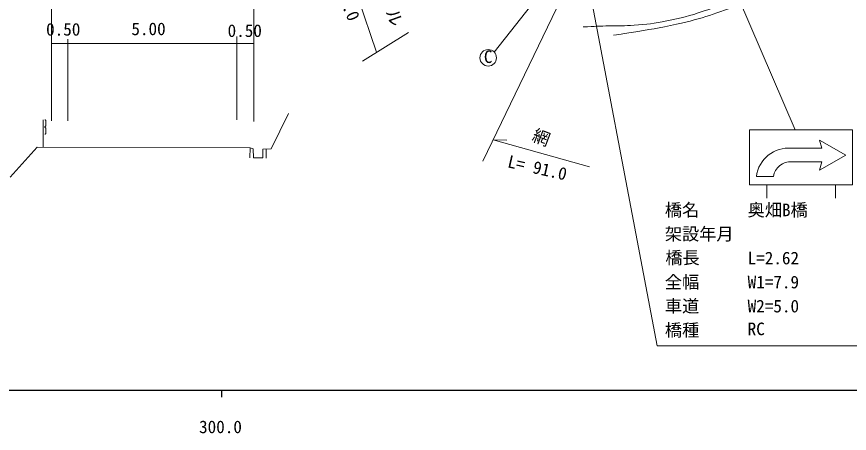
# Model space of a CAD drawing. Units: millimetres, scale not verified. Extents: x 40000 to 680000, y 20000 to 380000.
# Drawn here: x 338185 to 459348, y 198715 to 259383 of the extents above; entities that cross this region are included whole.
import ezdxf
from ezdxf.enums import TextEntityAlignment as Align

# ---------------------------------------------------------------- set-up
doc = ezdxf.new("R2010")
doc.units = ezdxf.units.MM
doc.header["$LTSCALE"] = 1000
for name, color, linetype, lineweight in [('M-BGD', 7, 'Continuous', 13), ('M-STR-HTXT', 7, 'Continuous', 13), ('M-TTL', 2, 'Continuous', 140), ('M-TTL-BAND', 7, 'Continuous', 25)]:
    doc.layers.add(name, color=color, linetype=linetype, lineweight=lineweight)
doc.layers.add('M-STR-STR1', color=1, linetype='Continuous')
doc.styles.add('ＭＳ ゴシック', font='')
doc.styles.get('ＭＳ ゴシック').set_extended_font_data('MS Gothic')

msp = doc.modelspace()

# ---------------------------------------------------------------- linework, layer by layer
at = {"layer": 'M-BGD'}
for p, q in [((407691, 254194), (420783, 270862)), ((439341, 271168), (451446, 242901)), ((343244, 261361), (343244, 244231)), ((372679, 261518), (372679, 244113)), ((345614, 256104), (345614, 244205)), ((370244, 256489), (370244, 244366)), ((343244, 255465), (345614, 255465)), ((345614, 255465), (370244, 255465)), ((370244, 255465), (372679, 255465)), ((342066, 240358), (342066, 244358)), ((342266, 244358), (342346, 244358)), ((342426, 244278), (342426, 243478)), ((342426, 243158), (342426, 242358)), ((342266, 242278), (342346, 242278)), ((455023, 241421), (455323, 240221)), ((372152, 240297), (372622, 240135)), ((374482, 240106), (374468, 238755)), ((450973, 240221), (455323, 240221)), ((450973, 238221), (455323, 238221)), ((455023, 237021), (455323, 238221)), ((445823, 236101), (448323, 236101)), ((447323, 232937), (447323, 234901)), ((457323, 232937), (457323, 234901))]:
    msp.add_line(p, q, dxfattribs=at)
for points in [[(372622, 240135), (372627, 238834), (374012, 238838), (374003, 240098), (375228, 240117), (377762, 245277)], [(455023, 241421), (458823, 239221), (455023, 237021)], [(337229, 236030), (341192, 240360), (372152, 240297), (372124, 238834)]]:
    msp.add_lwpolyline(points, dxfattribs=at)
msp.add_lwpolyline([(444823, 234901), (459823, 234901), (459823, 242901), (444823, 242901)], close=True, dxfattribs=at)
msp.add_circle((406802, 253388), 1200, dxfattribs=at)
for centre, radius, start, end in [((342346, 244278), 80, 0, 90), ((342346, 243318), 80, 90, 270), ((342346, 243478), 80, 270, 0), ((342346, 243158), 80, 0, 90), ((342346, 242358), 80, 270, 0), ((450510, 235522), 4722, 84.36713, 172.95249), ((450735, 235803), 2430, 84.36713, 172.95249)]:
    msp.add_arc(centre, radius, start, end, dxfattribs=at)
for points, knots in [([(420594, 257893), (422468, 257972), (422948, 257993), (424457, 258038), (425850, 258080), (426634, 258015), (428023, 258121), (429897, 258265), (430947, 258402), (432793, 258751), (434897, 259149), (436055, 259494), (438090, 260157), (440413, 260913), (441650, 261521), (443905, 262460), (446281, 263448), (447592, 264047), (449950, 265077), (451388, 265705), (452174, 266104), (453626, 266697), (455300, 267381), (456269, 267684), (457973, 268286), (459591, 268858), (460489, 269209), (462132, 269704), (463733, 270186), (464630, 270483), (466276, 270779), (468242, 271133), (469367, 271185), (471355, 271386), (474561, 271711), (475640, 271731), (479590, 271914)], [0, 0, 0, 0, 1, 1, 1, 2, 2, 2, 3, 3, 3, 4, 4, 4, 5, 5, 5, 6, 6, 6, 7, 7, 7, 8, 8, 8, 9, 9, 9, 10, 10, 10, 11, 11, 11, 12, 12, 12, 12]), ([(425010, 256680), (426278, 256866), (426606, 256921), (427628, 257085), (430210, 257499), (431666, 257693), (434217, 258269), (437995, 259122), (440038, 259908), (443689, 261198), (448132, 262767), (450503, 263958), (454906, 265638), (457501, 266628), (458930, 267266), (461589, 268068), (464689, 269003), (466487, 269354), (469690, 269828), (472629, 270264), (474292, 270460), (477261, 270561), (478624, 270607), (479095, 270628), (480753, 270603)], [0, 0, 0, 0, 1, 1, 1, 2, 2, 2, 3, 3, 3, 4, 4, 4, 5, 5, 5, 6, 6, 6, 7, 7, 7, 8, 8, 8, 8])]:
    msp.add_open_spline(points, degree=3, knots=knots, dxfattribs=at)
at = {"layer": 'M-STR-HTXT'}
for p, q in [((406023, 238345), (421257, 270032)), ((387572, 263017), (390563, 254207)), ((388504, 252921), (395187, 257096)), ((407511, 241441), (421528, 237539)), ((407511, 241441), (409511, 241422))]:
    msp.add_line(p, q, dxfattribs=at)
at = {"layer": 'M-TTL', "lineweight": 13}
msp.add_lwpolyline([(419214, 275669), (431407, 211476), (461540, 211476)], dxfattribs=at)
at = {"layer": 'M-TTL-BAND'}
for p, q in [((40000, 205000), (579000, 205000)), ((368000, 205000), (368000, 204000))]:
    msp.add_line(p, q, dxfattribs=at)

# ---------------------------------------------------------------- texts
at = {"layer": 'M-BGD', "style": 'ＭＳ ゴシック'}
for s, p in [('0.50', (342469, 256069)), ('5.00', (354878, 256139)), ('0.50', (368881, 255876))]:
    msp.add_text(s, height=1833, dxfattribs=at).set_placement(p, align=Align.BOTTOM_LEFT)
msp.add_text('C', height=1833, dxfattribs=at).set_placement((406793, 252086), align=Align.BOTTOM_CENTER)
at = {"layer": 'M-STR-HTXT', "style": 'ＭＳ ゴシック'}
for s, rotation, p in [('ガードレール', 289.79, (387129, 271703)), ('L= 11.0', 293.332, (382559, 266353)), ('網', 339.045, (412839, 240882)), ('L= 91.0', 347.093, (409381, 236933))]:
    msp.add_text(s, height=1833, rotation=rotation, dxfattribs=at).set_placement(p, align=Align.BOTTOM_LEFT)
msp.add_text('RC', height=1833, dxfattribs=at).set_placement((444548, 212459), align=Align.BOTTOM_LEFT)
at = {"layer": 'M-STR-STR1', "style": 'ＭＳ ゴシック'}
for s, p in [('橋名', (432503, 229776)), ('奥畑B橋', (444548, 229776)), ('架設年月', (432503, 226276)), ('橋長', (432572, 222827)), ('L=2.62', (444548, 222776)), ('全幅', (432503, 219276)), ('W1=7.9', (444548, 219276)), ('車道', (432503, 215776)), ('W2=5.0', (444548, 215776)), ('橋種', (432503, 212276))]:
    msp.add_text(s, height=1833, dxfattribs=at).set_placement(p, align=Align.BOTTOM_LEFT)
at = {"layer": 'M-TTL-BAND', "style": 'ＭＳ ゴシック'}
msp.add_text('300.0', height=1833, dxfattribs=at).set_placement((367844, 198195), align=Align.BOTTOM_CENTER)

doc.saveas('drawing.dxf')
